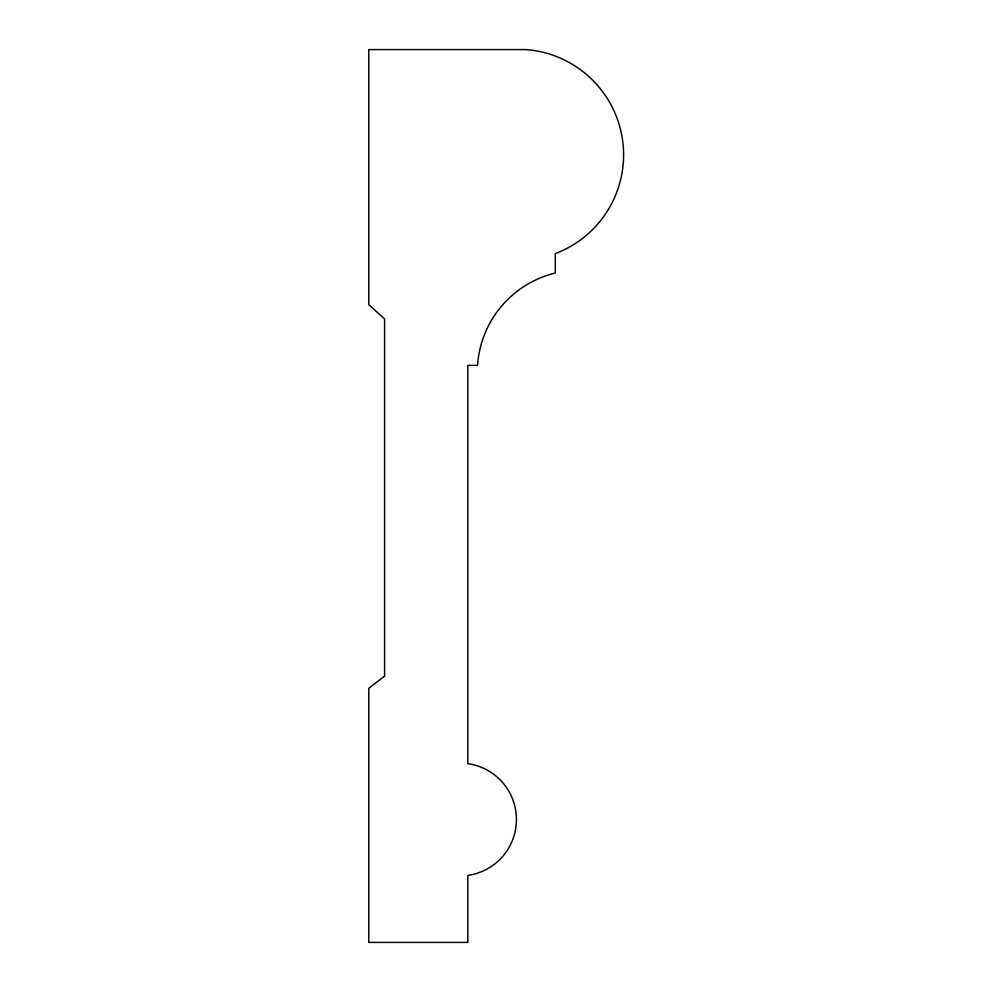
<?xml version="1.0" encoding="UTF-8"?>
<svg xmlns="http://www.w3.org/2000/svg" width="992" height="992" viewBox="0 0 992 992"><rect width="100%" height="100%" fill="white"/><g stroke="black" fill="none" stroke-linecap="round" stroke-linejoin="round"><path stroke-width="1.49" d="M384.574 676.172L368.764 688.312L368.764 942.4L467.852 942.4L467.852 875.39A56.408 56.408 0 0 0 467.852 763.666L467.852 365.341L477.574 365.341A101.841 101.841 0 0 1 555.284 273.048L555.284 253.617A105.561 105.561 0 0 0 526.144 49.6L368.764 49.6L368.764 304.68L384.574 318.928L384.574 676.172"/></g></svg>
